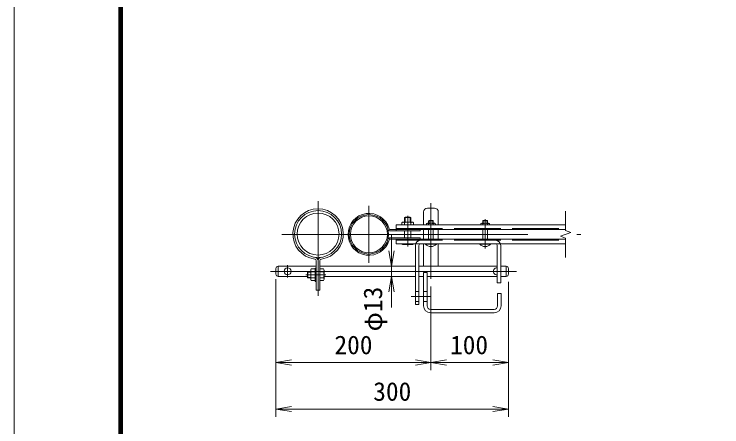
# Model space of a CAD drawing. Units: millimetres, scale not verified, with parts at other scales. Extents: x -4200 to 4200, y -2970 to 2970.
# Drawn here: x -4200 to -2374, y -1698 to -634 of the extents above; entities that cross this region are included whole.
import ezdxf
from ezdxf.enums import TextEntityAlignment as Align

# ---------------------------------------------------------------- set-up
doc = ezdxf.new("R2010")
doc.units = ezdxf.units.MM
doc.header["$LTSCALE"] = 20
doc.linetypes.add('DASHED', pattern=[7.5, 6, -1.5])
doc.linetypes.add('USER1', pattern=[50.8, 31.75, -6.35, 6.35, -6.35])
for name, color, linetype, lineweight in [('0-1_D-BMK', 2, 'USER1', 13), ('0-2_D-STR1', 1, 'Continuous', 18), ('0-3_D-STR3', 3, 'Continuous', 13), ('0-4_D-STR-DIM', 7, 'Continuous', 9), ('0-5_0', 3, 'Continuous', 18), ('0-8_D-TTL', 7, 'Continuous', 9)]:
    doc.layers.add(name, color=color, linetype=linetype, lineweight=lineweight)
doc.styles.add('ＭＳ ゴシック', font='')
doc.styles.get('ＭＳ ゴシック').set_extended_font_data('MS Gothic')

# ---------------------------------------------------------------- blocks, each defined once
blk = doc.blocks.new('_Open')
at = {"layer": '0-5_0', "color": 7, "lineweight": 9}
blk.add_line((-20, 3.33), (0, 0), dxfattribs=at)
blk.add_lwpolyline([(-20, -3.33), (0, 0), (-20, 0)], dxfattribs=at)

msp = doc.modelspace()

# ---------------------------------------------------------------- linework, layer by layer
at = {"layer": '0-1_D-BMK'}
for p, q in [((-3415.72, -1116.64), (-3415.72, -1360.12)), ((-3284.42, -1128.25), (-3284.42, -1275.49)), ((-3124.42, -1121.24), (-3124.42, -1316.27)), ((-3184.42, -1154.35), (-3184.42, -1233.05)), ((-2984.42, -1162.5), (-2984.42, -1238.62)), ((-3509.62, -1201.87), (-2738.02, -1201.87)), ((-3494.42, -1281.49), (-3494.42, -1313.06)), ((-3538.35, -1297.27), (-2903.04, -1297.27)), ((-3396.1, -1306.13), (-3447.45, -1306.13)), ((-3175.28, -1362.27), (-3124.99, -1362.27))]:
    msp.add_line(p, q, dxfattribs=at)
at = {"layer": '0-2_D-STR1'}
for centre, radius in [((-3415.72, -1201.03), 60.5), ((-3415.72, -1201.03), 54.1), ((-3284.42, -1201.87), 50.8), ((-3284.42, -1201.87), 47.6)]:
    msp.add_circle(centre, radius, dxfattribs=at)
at = {"layer": '0-3_D-STR3'}
for p, q in [((-3143.42, -1144.27), (-3143.42, -1177.67)), ((-3133.42, -1134.27), (-3115.42, -1134.27)), ((-3105.42, -1144.27), (-3105.42, -1177.67)), ((-3191.07, -1157.27), (-3192.42, -1158.63)), ((-3192.42, -1170.27), (-3192.42, -1158.63)), ((-3192.42, -1158.63), (-3176.42, -1158.63)), ((-3191.07, -1157.27), (-3177.78, -1157.27)), ((-3191.07, -1170.27), (-3191.07, -1157.27)), ((-3177.78, -1170.27), (-3177.78, -1157.27)), ((-3176.42, -1158.63), (-3177.78, -1157.27)), ((-3176.42, -1170.27), (-3176.42, -1158.63)), ((-3129.34, -1166.07), (-3130.42, -1167.15)), ((-3130.42, -1173.27), (-3130.42, -1167.15)), ((-3130.42, -1167.15), (-3118.42, -1167.15)), ((-3129.34, -1173.27), (-3129.34, -1166.07)), ((-3129.34, -1166.07), (-3119.5, -1166.07)), ((-3129.34, -1166.07), (-3119.5, -1166.07)), ((-3119.5, -1173.27), (-3119.5, -1166.07)), ((-3119.5, -1166.07), (-3118.42, -1167.15)), ((-3118.42, -1173.27), (-3118.42, -1167.15)), ((-2989.34, -1166.07), (-2990.42, -1167.15)), ((-2990.42, -1167.15), (-2978.42, -1167.15)), ((-2990.42, -1173.27), (-2990.42, -1167.15)), ((-2989.34, -1166.07), (-2979.5, -1166.07)), ((-2989.34, -1173.27), (-2989.34, -1166.07)), ((-2979.5, -1173.27), (-2979.5, -1166.07)), ((-2978.42, -1173.27), (-2978.42, -1167.15)), ((-3214.42, -1177.67), (-3214.42, -1192.87)), ((-3214.42, -1177.67), (-2776.87, -1177.67)), ((-3199.42, -1171.87), (-3199.42, -1177.67)), ((-3196.26, -1170.27), (-3172.58, -1170.27)), ((-3192.42, -1177.67), (-3192.42, -1171.87)), ((-3176.42, -1177.67), (-3176.42, -1171.87)), ((-3169.42, -1171.87), (-3169.42, -1177.67)), ((-3135.92, -1174.47), (-3135.92, -1177.67)), ((-3130.42, -1177.67), (-3130.42, -1174.47)), ((-3118.42, -1177.67), (-3118.42, -1174.47)), ((-3112.92, -1174.47), (-3112.92, -1177.67)), ((-2995.92, -1174.47), (-2995.92, -1177.67)), ((-2990.42, -1177.67), (-2990.42, -1174.47)), ((-2978.42, -1177.67), (-2978.42, -1174.47)), ((-2972.92, -1174.47), (-2972.92, -1177.67)), ((-3229.33, -1189.67), (-2776.87, -1189.67)), ((-3229.33, -1192.87), (-3152.42, -1192.87)), ((-3192.42, -1210.87), (-3192.42, -1192.87)), ((-3176.42, -1210.87), (-3176.42, -1192.87)), ((-3152.42, -1189.67), (-3152.42, -1192.87)), ((-3143.42, -1189.67), (-3143.42, -1214.07)), ((-3130.42, -1214.07), (-3130.42, -1189.67)), ((-3118.42, -1214.07), (-3118.42, -1189.67)), ((-3105.42, -1189.67), (-3105.42, -1214.07)), ((-2990.42, -1214.07), (-2990.42, -1189.67)), ((-2978.42, -1214.07), (-2978.42, -1189.67)), ((-3229.33, -1210.87), (-3152.42, -1210.87)), ((-3229.33, -1214.07), (-2776.87, -1214.07)), ((-3214.42, -1214.07), (-3214.42, -1226.07)), ((-3152.42, -1210.87), (-3152.42, -1214.07)), ((-3214.42, -1226.07), (-2776.87, -1226.07)), ((-3199.42, -1226.07), (-3199.42, -1227.07)), ((-3172.78, -1228.27), (-3195.98, -1228.27)), ((-3192.42, -1226.07), (-3192.42, -1227.07)), ((-3176.42, -1226.07), (-3176.42, -1227.07)), ((-3169.42, -1226.07), (-3169.42, -1227.07)), ((-3155.42, -1230.57), (-3155.42, -1382.27)), ((-3143.42, -1226.07), (-3143.42, -1284.27)), ((-3138.42, -1226.07), (-3110.42, -1226.07)), ((-3138.42, -1226.9), (-3138.42, -1226.07)), ((-3138.42, -1226.9), (-3110.42, -1226.9)), ((-3110.42, -1226.9), (-3110.42, -1226.07)), ((-3105.42, -1226.07), (-3105.42, -1284.27)), ((-2998.42, -1226.07), (-2970.42, -1226.07)), ((-2998.42, -1226.9), (-2998.42, -1226.07)), ((-2998.42, -1226.9), (-2970.42, -1226.9)), ((-2970.42, -1226.9), (-2970.42, -1226.07)), ((-2953.42, -1230.57), (-2953.42, -1327.27)), ((-2944.42, -1230.77), (-2944.42, -1327.27)), ((-3420.32, -1270.12), (-3420.32, -1346.13)), ((-3415.72, -1270.12), (-3415.72, -1346.13)), ((-3411.12, -1270.12), (-3411.12, -1346.13)), ((-3524.42, -1290.27), (-3524.42, -1304.27)), ((-3518.42, -1284.27), (-3420.32, -1284.27)), ((-3518.42, -1284.27), (-3518.42, -1310.27)), ((-3434.52, -1294.49), (-3434.52, -1317.69)), ((-3423.52, -1291.13), (-3433.32, -1291.13)), ((-3423.52, -1289.13), (-3423.52, -1323.13)), ((-3420.32, -1289.13), (-3423.52, -1289.13)), ((-3411.12, -1284.27), (-3164.42, -1284.27)), ((-3411.12, -1288.33), (-3411.12, -1323.93)), ((-3411.12, -1291.13), (-3401.32, -1291.13)), ((-3400.12, -1294.49), (-3400.12, -1317.69)), ((-3155.42, -1284.27), (-2953.42, -1284.27)), ((-2944.42, -1284.27), (-2930.42, -1284.27)), ((-2930.42, -1284.27), (-2930.42, -1310.27)), ((-2924.42, -1290.27), (-2924.42, -1304.27)), ((-3518.42, -1310.27), (-3443.12, -1310.27)), ((-3443.12, -1299.48), (-3441.77, -1298.13)), ((-3443.12, -1299.48), (-3443.12, -1312.78)), ((-3434.52, -1299.48), (-3443.12, -1299.48)), ((-3434.52, -1312.78), (-3443.12, -1312.78)), ((-3443.12, -1312.78), (-3441.77, -1314.13)), ((-3434.52, -1298.13), (-3441.77, -1298.13)), ((-3441.77, -1298.13), (-3441.77, -1314.13)), ((-3434.52, -1314.13), (-3441.77, -1314.13)), ((-3423.52, -1298.13), (-3433.32, -1298.13)), ((-3423.52, -1314.13), (-3433.32, -1314.13)), ((-3411.12, -1298.13), (-3401.32, -1298.13)), ((-3411.12, -1314.13), (-3401.32, -1314.13)), ((-3400.12, -1310.27), (-3164.42, -1310.27)), ((-3155.42, -1310.27), (-3143.42, -1310.27)), ((-3143.42, -1300.27), (-3143.42, -1386.27)), ((-3143.42, -1300.27), (-3134.42, -1300.27)), ((-3134.42, -1300.27), (-3134.42, -1386.27)), ((-3134.42, -1310.27), (-2953.42, -1310.27)), ((-2944.42, -1310.27), (-2930.42, -1310.27)), ((-3423.52, -1321.13), (-3433.32, -1321.13)), ((-3420.32, -1323.13), (-3423.52, -1323.13)), ((-3411.12, -1321.13), (-3401.32, -1321.13)), ((-2953.42, -1327.27), (-2944.42, -1327.27)), ((-3411.12, -1346.13), (-3420.32, -1346.13)), ((-3164.42, -1349.27), (-3155.42, -1349.27)), ((-3143.42, -1349.27), (-3134.42, -1349.27)), ((-2952.42, -1354.27), (-2952.42, -1386.27)), ((-2952.42, -1354.27), (-2943.42, -1354.27)), ((-2943.42, -1354.27), (-2943.42, -1386.27)), ((-3164.42, -1375.27), (-3155.42, -1375.27)), ((-3143.42, -1375.27), (-3134.42, -1375.27)), ((-3125.42, -1395.27), (-2961.42, -1395.27)), ((-3125.42, -1404.27), (-2961.42, -1404.27))]:
    msp.add_line(p, q, dxfattribs=at)
at = {"layer": '0-3_D-STR3', "linetype": 'DASHED'}
for p, q in [((-3214.42, -1186.47), (-2776.87, -1186.47)), ((-3133.21, -1173.27), (-3115.49, -1173.27)), ((-2993.21, -1173.27), (-2975.49, -1173.27)), ((-3214.42, -1217.27), (-2776.87, -1217.27))]:
    msp.add_line(p, q, dxfattribs=at)
at = {"layer": '0-3_D-STR3'}
for points in [[(-2989.34, -1166.07), (-2979.5, -1166.07), (-2978.42, -1167.15)], [(-3164.42, -1230.77), (-3164.42, -1382.27), (-3155.42, -1382.27)]]:
    msp.add_lwpolyline(points, dxfattribs=at)
msp.add_circle((-3494.42, -1297.27), 9, dxfattribs=at)
for centre, radius, start, end in [((-3415.72, -1201.03), 65.1, 277.58485, 262.41515), ((-3284.42, -1201.87), 54, 15.6185, 344.3815), ((-3133.42, -1144.27), 10, 90, 180), ((-3115.42, -1144.27), 10, 0, 90), ((-3195.92, -1174.86), 4.6, 40.52088, 139.47912), ((-3184.42, -1191.07), 20.8, 67.38014, 112.61986), ((-3172.92, -1174.86), 4.6, 40.52088, 139.47912), ((-3133.17, -1177.02), 3.75, 42.84372, 137.15628), ((-3124.42, -1188.87), 15.6, 67.38014, 112.61986), ((-3115.67, -1177.01), 3.74, 42.69541, 137.30459), ((-2993.17, -1177.02), 3.75, 42.84372, 137.15628), ((-2984.42, -1188.87), 15.6, 67.38014, 112.61986), ((-2975.67, -1177.01), 3.74, 42.69541, 137.30459), ((-3229.33, -1186.47), 6.4, 195.6185, 270), ((-3229.33, -1186.47), 3.2, 195.6185, 270), ((-3229.33, -1217.27), 6.4, 90, 164.3815), ((-3229.33, -1217.27), 3.2, 90, 164.3815), ((-3150.92, -1230.77), 13.5, 90, 180), ((-2957.92, -1230.77), 13.5, 0, 90), ((-3195.92, -1222.57), 5.7, 232.14171, 307.85829), ((-3184.42, -1201.01), 27.27, 252.93847, 287.06153), ((-3172.92, -1222.58), 5.7, 232.09851, 307.90149), ((-3150.92, -1230.57), 4.5, 90, 180), ((-3124.42, -1215.27), 18.2, 219.71514, 320.28486), ((-2984.42, -1215.27), 18.2, 219.71514, 320.28486), ((-2957.92, -1230.57), 4.5, 0, 90), ((-3424.92, -1270.12), 4.6, 0, 82.41515), ((-3424.92, -1270.12), 9.2, 0, 82.41515), ((-3406.52, -1270.12), 9.2, 97.58485, 180), ((-3406.52, -1270.12), 4.6, 97.58485, 180), ((-3518.42, -1290.27), 6, 90, 180), ((-3428.83, -1294.63), 5.7, 142.09851, 217.90149), ((-3405.82, -1294.63), 5.7, 322.09851, 37.90149), ((-2954.42, -1297.27), 9, 83.62063, 276.37937), ((-2930.42, -1290.27), 6, 0, 90), ((-3518.42, -1304.27), 6, 180, 270), ((-3407.25, -1306.13), 27.27, 162.93847, 197.06153), ((-3428.82, -1317.63), 5.7, 142.14171, 217.85829), ((-3427.39, -1306.13), 27.27, 342.93847, 17.06153), ((-3405.82, -1317.63), 5.7, 322.14171, 37.85829), ((-2930.42, -1304.27), 6, 270, 0), ((-3125.42, -1386.27), 18, 180, 270), ((-3125.42, -1386.27), 9, 180, 270), ((-2961.42, -1386.27), 9, 270, 0), ((-2961.42, -1386.27), 18, 270, 0)]:
    msp.add_arc(centre, radius, start, end, dxfattribs=at)
at = {"layer": '0-4_D-STR-DIM'}
for p, q in [((-2776.87, -1192.25), (-2776.87, -1141.87)), ((-3226.42, -1244.27), (-3226.42, -1204.27)), ((-2790.08, -1206.68), (-2763.65, -1197.06)), ((-2763.65, -1197.06), (-2776.87, -1192.25)), ((-2776.87, -1211.49), (-2790.08, -1206.68)), ((-2776.87, -1261.87), (-2776.87, -1211.49)), ((-3226.42, -1310.27), (-3226.42, -1284.27)), ((-3206.42, -1284.27), (-3206.22, -1284.27)), ((-3206.42, -1310.27), (-3206.22, -1310.27)), ((-3524.42, -1317.27), (-3524.42, -1552.01)), ((-3524.42, -1317.27), (-3524.42, -1672.01)), ((-2924.42, -1324.27), (-2924.42, -1552.01)), ((-2924.42, -1324.27), (-2924.42, -1672.01)), ((-3226.42, -1350.27), (-3226.42, -1390.27)), ((-3124.42, -1336.27), (-3124.42, -1552.01)), ((-3124.42, -1336.27), (-3124.42, -1552.01)), ((-3484.42, -1532.01), (-3164.42, -1532.01)), ((-3084.42, -1532.01), (-2964.42, -1532.01)), ((-3484.42, -1652.01), (-2964.42, -1652.01))]:
    msp.add_line(p, q, dxfattribs=at)
at = {"layer": '0-8_D-TTL', "color": 2, "lineweight": 18}
msp.add_lwpolyline([(-4200, 2970), (4200, 2970), (4200, -2970), (-4200, -2970)], close=True, dxfattribs=at)
at = {"layer": '0-8_D-TTL'}
for points in [[(-3930, 2750), (3930, 2750), (3930, -2750), (-3930, -2750)], [(-3927.5, 2747.5), (3927.5, 2747.5), (3927.5, -2747.5), (-3927.5, -2747.5)], [(-3925, 2745), (3925, 2745), (3925, -2745), (-3925, -2745)], [(-3922.5, 2742.5), (3922.5, 2742.5), (3922.5, -2742.5), (-3922.5, -2742.5)], [(-3920, 2740), (3920, 2740), (3920, -2740), (-3920, -2740)]]:
    msp.add_lwpolyline(points, close=True, dxfattribs=at)

# ---------------------------------------------------------------- block references
at = {"layer": '0-4_D-STR-DIM', "xscale": 2, "yscale": 2}
for p, rotation in [((-3226.42, -1284.27), 270), ((-3226.42, -1310.27), 90), ((-3524.42, -1532.01), 180), ((-3124.42, -1532.01), 180), ((-3524.42, -1652.01), 180)]:
    msp.add_blockref('_Open', p, dxfattribs=dict(at, rotation=rotation))
for p in [(-3124.42, -1532.01), (-2924.42, -1532.01), (-2924.42, -1652.01)]:
    msp.add_blockref('_Open', p, dxfattribs=at)

# ---------------------------------------------------------------- texts
at = {"layer": '0-4_D-STR-DIM', "style": 'ＭＳ ゴシック'}
msp.add_text('φ13', height=48.09, rotation=90, dxfattribs=at).set_placement((-3235.86, -1452.06), align=Align.BOTTOM_LEFT)
for s, p in [('200', (-3373.42, -1525.26)), ('100', (-3075.07, -1525.26)), ('300', (-3273.3, -1645.26))]:
    msp.add_text(s, height=48.09, dxfattribs=at).set_placement(p, align=Align.BOTTOM_LEFT)

doc.saveas('drawing.dxf')
